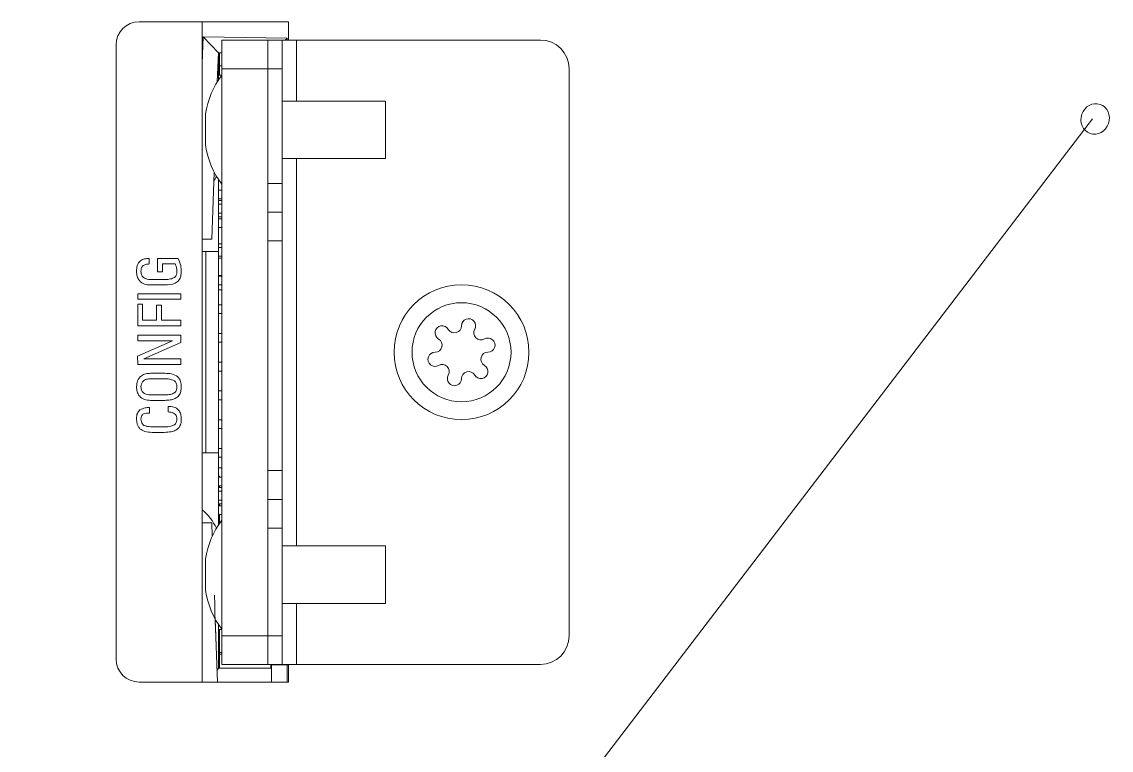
# Model space of a CAD drawing. Extents: x -194 to 239, y -574 to -265.
# Drawn here: x -130.44 to -118.44, y -325.02 to -317 of the extents above; entities that cross this region are included whole.
import ezdxf

# ---------------------------------------------------------------- set-up
doc = ezdxf.new("R2010")
doc.units = 0
doc.header["$LTSCALE"] = 0.5
doc.layers.get('0').update_dxf_attribs({"linetype": 'CONTINUOUS'})

msp = doc.modelspace()

# ---------------------------------------------------------------- linework, layer by layer
at = {"color": 7, "linetype": 'Continuous', "lineweight": 5}
for p, q in [((-127.50035, -316.99823), (-129.14386, -316.99823)), ((-128.44853, -324.26758), (-128.44853, -316.99823)), ((-127.50035, -317.19892), (-127.50035, -316.99823)), ((-128.44853, -317.4591), (-128.43818, -317.16276)), ((-128.43818, -317.16276), (-128.27167, -317.33935)), ((-128.43818, -317.16276), (-127.51447, -317.17888)), ((-128.23361, -317.19892), (-128.23361, -317.51495)), ((-127.72791, -317.19892), (-128.23361, -317.19892)), ((-127.72791, -317.19892), (-127.72791, -317.51495)), ((-127.72791, -317.19892), (-127.56988, -317.19892)), ((-127.56988, -317.19892), (-127.41186, -317.19892)), ((-127.56988, -317.19892), (-127.56988, -317.51498)), ((-127.51447, -317.17888), (-127.53473, -317.19892)), ((-127.51447, -317.17888), (-127.51447, -317.19892)), ((-127.41186, -317.87055), (-127.41186, -317.19892)), ((-127.41186, -317.19892), (-124.72535, -317.19892)), ((-129.3967, -317.25107), (-129.3967, -324.01473)), ((-128.27165, -317.33935), (-128.28278, -317.65824)), ((-128.23361, -317.34001), (-128.27167, -317.33935)), ((-128.27084, -317.33936), (-128.27084, -317.63935)), ((-128.25889, -317.33957), (-128.25889, -317.58598)), ((-128.27084, -317.58598), (-128.23361, -317.58598)), ((-128.23361, -317.48272), (-128.25889, -317.48272)), ((-127.72791, -317.51495), (-128.23361, -317.51495)), ((-128.23361, -317.51495), (-128.23361, -323.75715)), ((-127.72791, -317.51495), (-127.72791, -318.83264)), ((-127.56988, -317.51498), (-127.72791, -317.51498)), ((-127.56988, -318.77922), (-127.56988, -317.51498)), ((-124.4093, -323.75715), (-124.4093, -317.51498)), ((-126.43207, -317.87055), (-127.56988, -317.87055)), ((-126.43207, -317.91761), (-126.43207, -317.87055)), ((-126.43207, -318.50267), (-126.43207, -317.91761)), ((-128.41292, -318.36044), (-128.41292, -318.01278)), ((-127.56988, -318.50267), (-126.43207, -318.50267)), ((-127.41186, -322.76946), (-127.41186, -318.50267)), ((-128.31754, -318.65357), (-128.34336, -319.39279)), ((-128.27084, -319.52828), (-128.27084, -318.73386)), ((-127.72791, -318.77922), (-127.56988, -318.77922)), ((-127.56988, -318.77922), (-127.56988, -319.09528)), ((-128.27084, -318.85021), (-128.23361, -318.85021)), ((-127.72791, -319.09528), (-127.72791, -318.83264)), ((-128.23361, -318.94654), (-128.27084, -318.94654)), ((-128.23361, -318.96661), (-128.27084, -318.96661)), ((-128.23361, -319.00675), (-128.27084, -319.00675)), ((-128.27084, -319.10606), (-128.23361, -319.10606)), ((-128.27084, -319.1462), (-128.23361, -319.1462)), ((-127.72791, -319.41134), (-127.72791, -319.09528)), ((-127.72791, -319.09528), (-127.56988, -319.09528)), ((-127.56988, -319.09528), (-127.56988, -319.41134)), ((-128.27084, -319.16627), (-128.23361, -319.16627)), ((-128.23361, -319.2626), (-128.27084, -319.2626)), ((-128.34336, -319.39279), (-128.44853, -319.39096)), ((-128.23361, -319.44229), (-128.27084, -319.44229)), ((-128.27084, -319.48232), (-128.23361, -319.48232)), ((-128.27084, -319.48232), (-128.23361, -319.48232)), ((-127.56988, -319.41134), (-127.72791, -319.41134)), ((-127.72791, -319.41134), (-127.72791, -321.93981)), ((-127.56988, -319.41134), (-127.56988, -321.93981)), ((-129.03202, -319.6038), (-129.03202, -319.66458)), ((-128.94085, -319.74968), (-128.94085, -319.6038)), ((-128.94085, -319.6038), (-128.71435, -319.6038)), ((-128.27084, -319.52828), (-128.44853, -319.52828)), ((-128.44853, -319.52828), (-128.40989, -319.52828)), ((-128.40989, -321.74511), (-128.40989, -319.52828)), ((-128.40989, -319.52828), (-128.27084, -319.52828)), ((-128.27084, -321.74511), (-128.27084, -319.52828)), ((-128.23361, -319.57866), (-128.27084, -319.57866)), ((-128.23361, -319.60031), (-128.27084, -319.60031)), ((-128.88615, -319.74968), (-128.94085, -319.74968)), ((-128.88615, -319.66458), (-128.88615, -319.74968)), ((-128.74854, -319.66458), (-128.88615, -319.66458)), ((-129.02015, -319.83477), (-128.85889, -319.83477)), ((-128.23361, -319.78995), (-128.27084, -319.78995)), ((-128.23361, -319.78995), (-128.27084, -319.78995)), ((-128.27084, -319.79838), (-128.23361, -319.79838)), ((-128.27084, -319.79838), (-128.23361, -319.79838)), ((-129.15966, -320.05358), (-129.15966, -319.9928)), ((-129.15966, -319.9928), (-128.68557, -319.9928)), ((-128.86212, -319.89555), (-129.0173, -319.89555)), ((-128.68557, -319.9928), (-128.68557, -320.05358)), ((-128.23361, -319.89472), (-128.27084, -319.89472)), ((-128.23361, -319.94798), (-128.27084, -319.94798)), ((-128.68557, -320.05358), (-129.15966, -320.05358)), ((-129.15966, -320.10838), (-129.10496, -320.10838)), ((-129.15966, -320.34533), (-129.15966, -320.10838)), ((-129.10496, -320.10838), (-129.10496, -320.28455)), ((-128.95301, -320.28455), (-128.95301, -320.11759)), ((-128.95301, -320.11759), (-128.8983, -320.11759)), ((-128.8983, -320.11759), (-128.8983, -320.28455)), ((-128.27084, -320.11444), (-128.23361, -320.11444)), ((-128.27084, -320.11444), (-128.23361, -320.11444)), ((-128.23361, -320.21078), (-128.27084, -320.21078)), ((-128.68557, -320.34533), (-129.15966, -320.34533)), ((-129.10496, -320.28455), (-128.95301, -320.28455)), ((-128.8983, -320.28455), (-128.68557, -320.28455)), ((-128.68557, -320.28455), (-128.68557, -320.34533)), ((-129.15966, -320.50943), (-129.15966, -320.44865)), ((-129.15966, -320.44865), (-128.68557, -320.44865)), ((-128.68557, -320.44865), (-128.68557, -320.52852)), ((-128.27084, -320.4305), (-128.23361, -320.4305)), ((-129.16166, -320.68095), (-128.77674, -320.50943)), ((-128.77674, -320.50943), (-129.15966, -320.50943)), ((-128.68557, -320.52852), (-129.0928, -320.71001)), ((-128.23361, -320.52683), (-128.27084, -320.52683)), ((-129.15966, -320.77079), (-129.16166, -320.68095)), ((-129.0928, -320.71001), (-128.68557, -320.71001)), ((-128.68557, -320.71001), (-128.68557, -320.77079)), ((-128.68557, -320.77079), (-129.15966, -320.77079)), ((-128.27084, -320.74656), (-128.23361, -320.74656)), ((-128.85889, -320.92882), (-129.02015, -320.92882)), ((-129.0173, -320.86804), (-128.86212, -320.86804)), ((-128.23361, -320.84289), (-128.27084, -320.84289)), ((-128.27084, -321.06262), (-128.23361, -321.06262)), ((-129.02015, -321.10508), (-128.85889, -321.10508)), ((-128.86212, -321.16586), (-129.0173, -321.16586)), ((-128.23361, -321.15895), (-128.27084, -321.15895)), ((-129.02889, -321.24488), (-129.02889, -321.30566)), ((-128.82537, -321.2935), (-128.82537, -321.23272)), ((-128.27084, -321.37867), (-128.23361, -321.37867)), ((-128.86677, -321.51839), (-129.0003, -321.51839)), ((-128.9871, -321.45761), (-128.85889, -321.45761)), ((-128.23361, -321.47501), (-128.27084, -321.47501)), ((-128.40989, -321.74511), (-128.44853, -321.74511)), ((-128.40989, -321.74511), (-128.27084, -321.74511)), ((-128.27084, -321.69473), (-128.23361, -321.69473)), ((-128.27084, -322.53827), (-128.27084, -321.74511)), ((-128.23361, -321.79107), (-128.27084, -321.79107)), ((-128.23361, -321.90754), (-128.27084, -321.90754)), ((-128.25889, -322.00237), (-128.27084, -322.00237)), ((-128.27084, -322.01079), (-128.23361, -322.01079)), ((-128.25889, -322.00237), (-128.25889, -322.01079)), ((-127.72791, -321.93981), (-127.56988, -321.93981)), ((-127.72791, -322.25587), (-127.72791, -321.93981)), ((-127.56988, -321.93981), (-127.56988, -322.25587)), ((-128.23361, -322.10712), (-128.27084, -322.10712)), ((-128.23361, -322.12719), (-128.27084, -322.12719)), ((-128.25889, -322.10712), (-128.25889, -322.12719)), ((-128.23361, -322.16733), (-128.27084, -322.16733)), ((-128.27084, -322.26664), (-128.23361, -322.26664)), ((-127.72791, -322.5185), (-127.72791, -322.25587)), ((-127.56988, -322.25587), (-127.72791, -322.25587)), ((-127.56988, -322.25587), (-127.56988, -322.57192)), ((-128.27084, -322.30678), (-128.23361, -322.30678)), ((-128.27084, -322.32685), (-128.23361, -322.32685)), ((-128.25889, -322.30678), (-128.25889, -322.32685)), ((-128.23361, -322.42318), (-128.27084, -322.42318)), ((-128.25889, -322.44485), (-128.27084, -322.44485)), ((-128.25889, -322.44485), (-128.27084, -322.44485)), ((-128.25889, -322.42318), (-128.25889, -322.44485)), ((-128.25889, -322.44485), (-128.25889, -322.44485)), ((-128.25889, -322.44485), (-128.25889, -322.52031)), ((-128.44853, -322.51456), (-128.34336, -322.51272)), ((-128.34336, -322.51272), (-128.34336, -322.51272)), ((-128.34336, -322.51272), (-128.33818, -322.66096)), ((-127.72791, -322.5185), (-127.72791, -323.75715)), ((-127.56988, -322.57192), (-127.72791, -322.57192)), ((-127.56988, -323.75715), (-127.56988, -322.57192)), ((-126.43207, -322.76946), (-127.56988, -322.76946)), ((-126.43207, -322.9349), (-126.43207, -322.76946)), ((-128.41292, -323.25935), (-128.41292, -322.91169)), ((-126.43207, -323.40158), (-126.43207, -322.9349)), ((-127.56988, -323.40158), (-126.43207, -323.40158)), ((-127.41186, -324.0732), (-127.41186, -323.40158)), ((-128.28208, -324.26758), (-128.30631, -323.57352)), ((-128.30631, -323.57352), (-128.28208, -324.26758)), ((-128.27084, -323.63277), (-128.27084, -324.11334)), ((-128.23361, -323.68742), (-128.27084, -323.68742)), ((-128.25889, -323.68742), (-128.25889, -323.89872)), ((-127.72791, -323.75715), (-128.23361, -323.75715)), ((-128.23361, -323.75715), (-128.23361, -324.0732)), ((-127.72791, -323.75715), (-127.56988, -323.75715)), ((-127.72791, -323.75715), (-127.72791, -324.0732)), ((-127.56988, -323.75715), (-127.56988, -324.0732)), ((-128.25889, -323.89872), (-128.27084, -323.89872)), ((-128.25889, -323.89872), (-128.25889, -324.11333)), ((-128.25889, -323.94359), (-128.23361, -323.94359)), ((-128.23361, -323.95939), (-128.25889, -323.95939)), ((-128.25889, -323.9594), (-128.23361, -323.9594)), ((-128.27084, -324.11334), (-128.28655, -324.13952)), ((-127.69283, -324.11333), (-128.27084, -324.11333)), ((-127.69283, -324.11334), (-128.27084, -324.11334)), ((-127.72791, -324.0732), (-128.23361, -324.0732)), ((-127.56988, -324.0732), (-127.72791, -324.0732)), ((-127.69283, -324.0732), (-127.69283, -324.11334)), ((-127.68703, -324.12301), (-127.69283, -324.11334)), ((-127.51447, -324.07879), (-127.68703, -324.0818)), ((-127.68703, -324.0818), (-127.51447, -324.07879)), ((-127.68703, -324.0818), (-127.68703, -324.0818)), ((-127.68703, -324.26758), (-127.68703, -324.0818)), ((-127.56988, -324.0732), (-127.41186, -324.0732)), ((-127.50035, -324.07854), (-127.51447, -324.07879)), ((-127.51447, -324.07879), (-127.50035, -324.07855)), ((-127.51447, -324.07879), (-127.51447, -324.26758)), ((-127.50035, -324.26758), (-127.50035, -324.0732)), ((-127.41186, -324.0732), (-124.72535, -324.0732)), ((-129.14386, -324.26758), (-127.50035, -324.26758))]:
    msp.add_line(p, q, dxfattribs=at)
at = {"lineweight": 5}
msp.add_line((-118.6472, -318.06681), (-149.54176, -358.46455), dxfattribs=at)
at = {"color": 7, "linetype": 'Continuous', "lineweight": 5, "flags": 128}
msp.add_lwpolyline([(-128.31544, -323.31216), (-128.31194, -323.41245), (-128.30856, -323.50908), (-128.30543, -323.59884), (-128.30264, -323.67872), (-128.30029, -323.74608), (-128.29845, -323.79866), (-128.29719, -323.83472), (-128.29655, -323.85305), (-128.29655, -323.85305), (-128.29719, -323.83472), (-128.29845, -323.79866), (-128.30029, -323.74607), (-128.30264, -323.67872), (-128.30543, -323.59884), (-128.30856, -323.50908), (-128.31194, -323.41245), (-128.31544, -323.31216)], dxfattribs=at)
at = {"color": 7, "linetype": 'Continuous', "lineweight": 5}
for radius in [0.74274, 0.54492]:
    msp.add_circle((-125.59452, -320.63606), radius, dxfattribs=at)
for centre, radius, start, end in [((-129.14386, -317.25107), 0.25285, 90, 180), ((-124.72535, -317.51498), 0.31606, 0, 90), ((-127.47557, -318.15567), 0.94818, 143.0793, 171.331978), ((-127.47557, -318.21754), 0.94818, 188.668022, 216.9207), ((-128.85727, -318.4243), 0.62896, 328.497715, 334.014371), ((-125.80771, -320.42317), 0.07798, 30.03959, 240.03959), ((-125.6727, -320.34509), 0.07798, 210.03959, 0.03959), ((-125.51674, -320.34499), 0.07798, 330.03959, 180.03959), ((-125.38162, -320.42287), 0.07798, 150.03959, 300.03959), ((-125.8856, -320.55829), 0.07798, 270.03959, 60.03959), ((-125.30355, -320.55788), 0.07798, 270.03959, 120.03959), ((-125.88549, -320.71425), 0.07798, 90.03959, 300.03959), ((-125.30344, -320.71384), 0.07798, 90.03959, 240.03959), ((-125.80741, -320.84926), 0.07798, 330.03959, 120.03959), ((-125.38132, -320.84896), 0.07798, 210.03959, 60.03959), ((-125.6723, -320.92714), 0.07798, 150.03959, 0.03959), ((-125.51634, -320.92703), 0.07798, 30.03959, 180.03959), ((-128.85727, -322.84911), 0.62896, 26.056661, 49.467573), ((-127.47557, -323.05459), 0.94818, 143.0793, 171.331978), ((-127.47557, -323.11645), 0.94818, 188.668022, 216.9207), ((-124.72535, -323.75715), 0.31606, 270, 0), ((-129.14386, -324.01473), 0.25285, 180, 270)]:
    msp.add_arc(centre, radius, start, end, dxfattribs=at)
at = {"lineweight": 5}
msp.add_ellipse((-118.61879, -318.06699), major_axis=(-0.0545, -0.15991), ratio=0.91896511, dxfattribs=at)
at = {"color": 7, "linetype": 'Continuous', "lineweight": 5}
for points, knots in [([(-129.17182, -319.7474), (-129.17101, -319.72567), (-129.16941, -319.68251), (-129.13724, -319.62612), (-129.08298, -319.60587), (-129.04904, -319.60449), (-129.03202, -319.6038)], [0, 0, 0, 0, 0.28127047, 0.55863462, 0.77868648, 1, 1, 1, 1]), ([(-128.71435, -319.6038), (-128.70274, -319.62943), (-128.68199, -319.67523), (-128.68026, -319.72533), (-128.67949, -319.7474)], [0, 0, 0, 0, 0.55951939, 1, 1, 1, 1]), ([(-129.0173, -319.89555), (-129.04015, -319.89405), (-129.08568, -319.89107), (-129.14184, -319.85499), (-129.16879, -319.80111), (-129.17081, -319.76533), (-129.17182, -319.7474)], [0, 0, 0, 0, 0.28066217, 0.55930956, 0.77913434, 1, 1, 1, 1]), ([(-129.03202, -319.66458), (-129.04522, -319.66513), (-129.0715, -319.66622), (-129.10641, -319.68369), (-129.12179, -319.71562), (-129.12272, -319.73634), (-129.12319, -319.74673)], [0, 0, 0, 0, 0.28116483, 0.55950907, 0.77903247, 1, 1, 1, 1]), ([(-129.12319, -319.74673), (-129.12182, -319.76127), (-129.11907, -319.79028), (-129.08919, -319.8208), (-129.05405, -319.83328), (-129.03146, -319.83427), (-129.02015, -319.83477)], [0, 0, 0, 0, 0.2797078, 0.55805492, 0.77872109, 1, 1, 1, 1]), ([(-128.67949, -319.7474), (-128.68035, -319.76429), (-128.68206, -319.79799), (-128.70292, -319.84586), (-128.76331, -319.89213), (-128.82135, -319.89414), (-128.86212, -319.89555)], [0, 0, 0, 0, 0.18752014, 0.37424998, 0.56053686, 1, 1, 1, 1]), ([(-128.75452, -319.81264), (-128.74951, -319.80804), (-128.73949, -319.79884), (-128.72972, -319.7761), (-128.72872, -319.7587), (-128.72812, -319.74806)], [0, 0, 0, 0, 0.27976276, 0.55987458, 1, 1, 1, 1]), ([(-128.72812, -319.74806), (-128.72845, -319.73153), (-128.72905, -319.70206), (-128.74259, -319.67602), (-128.74854, -319.66458)], [0, 0, 0, 0, 0.56088445, 1, 1, 1, 1]), ([(-128.85889, -319.83477), (-128.8384, -319.83475), (-128.80192, -319.83471), (-128.76897, -319.81937), (-128.75452, -319.81264)], [0, 0, 0, 0, 0.56157298, 1, 1, 1, 1]), ([(-129.17182, -321.01724), (-129.17024, -320.99421), (-129.16711, -320.94835), (-129.1258, -320.89524), (-129.07112, -320.87103), (-129.03526, -320.86904), (-129.0173, -320.86804)], [0, 0, 0, 0, 0.28040757, 0.55859995, 0.77896941, 1, 1, 1, 1]), ([(-129.02015, -320.92882), (-129.03462, -320.92952), (-129.06347, -320.93093), (-129.10094, -320.95003), (-129.12099, -320.98307), (-129.12246, -321.00583), (-129.12319, -321.01724)], [0, 0, 0, 0, 0.28104533, 0.5600295, 0.77948271, 1, 1, 1, 1]), ([(-128.86212, -320.86804), (-128.83685, -320.86895), (-128.78655, -320.87075), (-128.71781, -320.89857), (-128.68286, -320.95744), (-128.68062, -320.99726), (-128.67949, -321.01724)], [0, 0, 0, 0, 0.28141198, 0.56017255, 0.77931521, 1, 1, 1, 1]), ([(-128.75386, -320.95095), (-128.77264, -320.94303), (-128.80632, -320.92883), (-128.84277, -320.92882), (-128.85889, -320.92882)], [0, 0, 0, 0, 0.55757047, 1, 1, 1, 1]), ([(-128.72812, -321.01724), (-128.72868, -321.00302), (-128.72968, -320.97772), (-128.74649, -320.95911), (-128.75386, -320.95095)], [0, 0, 0, 0, 0.56166876, 1, 1, 1, 1]), ([(-129.0173, -321.16586), (-129.04018, -321.16436), (-129.08579, -321.16137), (-129.142, -321.12509), (-129.16876, -321.07102), (-129.1708, -321.03519), (-129.17182, -321.01724)], [0, 0, 0, 0, 0.28062951, 0.55931305, 0.77914583, 1, 1, 1, 1]), ([(-129.12319, -321.01724), (-129.12189, -321.03177), (-129.1193, -321.06074), (-129.08096, -321.10072), (-129.04323, -321.10342), (-129.02015, -321.10508)], [0, 0, 0, 0, 0.2808412, 0.55996563, 1, 1, 1, 1]), ([(-128.67949, -321.01724), (-128.68035, -321.03415), (-128.68204, -321.0679), (-128.70284, -321.11591), (-128.74659, -321.14992), (-128.80245, -321.16393), (-128.84221, -321.16522), (-128.86212, -321.16586)], [0, 0, 0, 0, 0.18702579, 0.37327389, 0.55911542, 0.77926032, 1, 1, 1, 1]), ([(-128.75452, -321.08295), (-128.74944, -321.07828), (-128.73928, -321.06891), (-128.72968, -321.04567), (-128.72871, -321.02802), (-128.72812, -321.01724)], [0, 0, 0, 0, 0.27966534, 0.55982202, 1, 1, 1, 1]), ([(-128.85889, -321.10508), (-128.8384, -321.10506), (-128.80192, -321.10503), (-128.76897, -321.08968), (-128.75452, -321.08295)], [0, 0, 0, 0, 0.56157223, 1, 1, 1, 1]), ([(-129.17182, -321.36767), (-129.17107, -321.34721), (-129.16974, -321.31077), (-129.14609, -321.28345), (-129.13573, -321.27147)], [0, 0, 0, 0, 0.56155854, 1, 1, 1, 1]), ([(-129.13573, -321.27147), (-129.11688, -321.26211), (-129.08309, -321.24534), (-129.04551, -321.24502), (-129.02889, -321.24488)], [0, 0, 0, 0, 0.55773968, 1, 1, 1, 1]), ([(-129.02889, -321.30566), (-129.05202, -321.30516), (-129.08098, -321.30454), (-129.10908, -321.32433), (-129.11987, -321.34452), (-129.12186, -321.36127), (-129.12319, -321.37242)], [0, 0, 0, 0, 0.49860685, 0.62397296, 0.74941878, 1, 1, 1, 1]), ([(-128.82537, -321.23272), (-128.80407, -321.23377), (-128.76166, -321.23584), (-128.70734, -321.2668), (-128.68219, -321.31748), (-128.68039, -321.35085), (-128.67949, -321.36758)], [0, 0, 0, 0, 0.28097166, 0.55934027, 0.77911764, 1, 1, 1, 1]), ([(-128.72812, -321.37052), (-128.72873, -321.36174), (-128.72995, -321.34419), (-128.74325, -321.32059), (-128.77444, -321.29723), (-128.80438, -321.29504), (-128.82537, -321.2935)], [0, 0, 0, 0, 0.18729821, 0.37405788, 0.56109396, 1, 1, 1, 1]), ([(-129.13582, -321.47812), (-129.14288, -321.46947), (-129.15702, -321.45216), (-129.1696, -321.41373), (-129.17098, -321.38514), (-129.17182, -321.36767)], [0, 0, 0, 0, 0.27962269, 0.55976676, 1, 1, 1, 1]), ([(-129.12319, -321.37242), (-129.12256, -321.38319), (-129.12144, -321.40243), (-129.11164, -321.41892), (-129.10733, -321.42617)], [0, 0, 0, 0, 0.56002054, 1, 1, 1, 1]), ([(-129.10733, -321.42617), (-129.10411, -321.43039), (-129.09835, -321.43791), (-129.08988, -321.44203), (-129.08615, -321.44384)], [0, 0, 0, 0, 0.56097059, 1, 1, 1, 1]), ([(-128.85889, -321.45761), (-128.83726, -321.45757), (-128.79877, -321.45751), (-128.76483, -321.43975), (-128.74996, -321.43197)], [0, 0, 0, 0, 0.56197023, 1, 1, 1, 1]), ([(-128.74996, -321.43197), (-128.74568, -321.42734), (-128.7371, -321.41807), (-128.72939, -321.39652), (-128.7286, -321.38038), (-128.72812, -321.37052)], [0, 0, 0, 0, 0.27956969, 0.55968276, 1, 1, 1, 1]), ([(-128.67949, -321.36758), (-128.67985, -321.38696), (-128.68048, -321.4215), (-128.69709, -321.45161), (-128.70438, -321.46483)], [0, 0, 0, 0, 0.56109165, 1, 1, 1, 1]), ([(-129.0003, -321.51839), (-129.02794, -321.51788), (-129.07716, -321.51697), (-129.11795, -321.48996), (-129.13582, -321.47812)], [0, 0, 0, 0, 0.56163164, 1, 1, 1, 1]), ([(-129.08615, -321.44384), (-129.0801, -321.446), (-129.06928, -321.44986), (-129.05811, -321.45254), (-129.0532, -321.45372)], [0, 0, 0, 0, 0.56010016, 1, 1, 1, 1]), ([(-129.0532, -321.45372), (-129.0409, -321.45505), (-129.01892, -321.45745), (-128.99683, -321.45756), (-128.9871, -321.45761)], [0, 0, 0, 0, 0.55989935, 1, 1, 1, 1]), ([(-128.70438, -321.46483), (-128.71653, -321.4761), (-128.74089, -321.4987), (-128.79871, -321.51554), (-128.84095, -321.51731), (-128.86677, -321.51839)], [0, 0, 0, 0, 0.27892886, 0.55917997, 1, 1, 1, 1])]:
    msp.add_open_spline(points, degree=3, knots=knots, dxfattribs=at)

doc.saveas('drawing.dxf')
